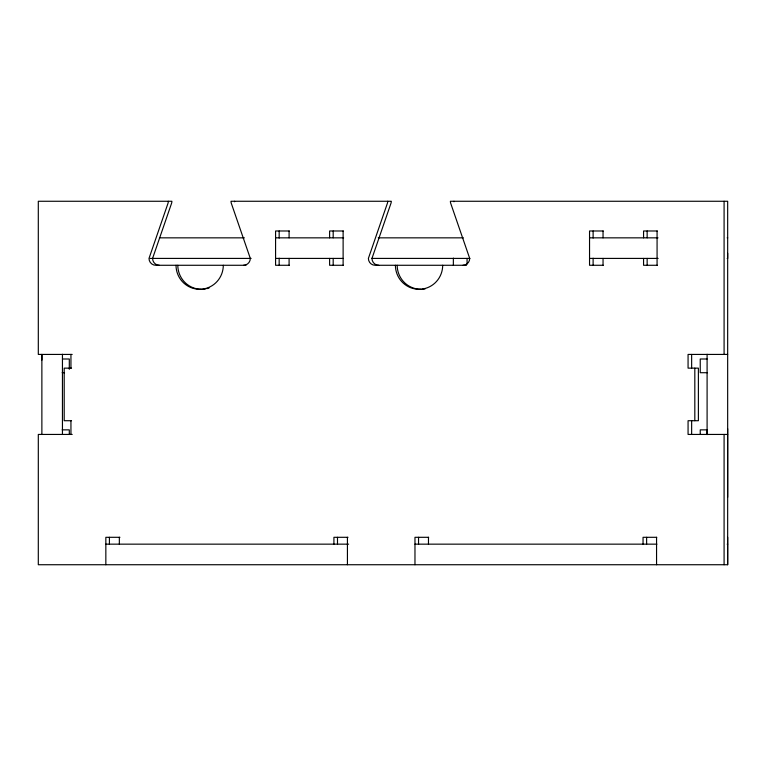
<?xml version="1.0" encoding="UTF-8"?>
<svg xmlns="http://www.w3.org/2000/svg" width="766" height="766" viewBox="0 0 766 766"><rect width="100%" height="100%" fill="white"/><g stroke="black" fill="none" stroke-linecap="round" stroke-linejoin="round"><path stroke-width="1.15" d="M41.871 360.144L41.871 354.428L41.871 434.437M70.941 368.14L70.951 354.428M691.641 434.437L691.65 420.716M707.095 434.628L707.095 429.898M72.196 434.437L38.31 434.437L38.3 564.733L727.671 564.733L727.671 537.301M727.671 497.297L727.671 428.721M727.671 253.268L727.671 258.41L727.173 258.41M289.289 230.987L275.578 230.987L275.578 265.275L289.289 265.275M343.312 230.987L329.61 230.987L329.61 237.843M603.244 230.987L589.542 230.987L589.542 265.275L603.244 265.275M657.276 230.987L643.564 230.987L643.564 237.843M159.424 237.843L244.402 237.843M275.578 237.843L343.628 237.843M378.213 237.843L463.401 237.843M589.542 237.843L658.013 237.843M727.173 237.843L727.7 237.843M150.193 258.41L151.381 258.41M152.013 258.41L251.133 258.41M275.578 258.41L343.12 258.41M371.654 258.41L469.903 258.41M589.542 258.41L658.138 258.41M245.972 265.275L155.757 265.275A6.856 6.75 -90 0 1 149.006 258.41L168.022 203.229A6.856 6.75 -89.9 0 0 168.3 201.266M343.312 265.275L329.61 265.275L329.61 258.41M466.523 265.275L375.149 265.275A6.856 6.75 -90 0 1 368.389 258.41L387.414 203.229A6.856 6.77 89.7 0 0 387.711 201.266M657.276 265.275L643.564 265.275L643.564 258.41M72.196 354.428L38.31 354.428L38.3 201.266L171.881 201.266A6.856 6.75 -89.9 0 1 171.594 203.229L152.578 258.41A6.856 6.75 -90 0 0 159.328 265.275M727.671 354.428L688.069 354.428L688.069 368.14L698.391 368.14L698.391 420.716L688.069 420.716L688.069 434.437L727.671 434.437M62.448 358.995L69.304 358.995L69.304 369.289M707.095 358.995L700.239 358.995L700.239 372.716L707.391 372.716M71.535 368.14L64.2 368.14L64.2 420.716L71.535 420.716M62.151 372.716L64.536 372.716M62.151 429.86L69.304 429.86L69.304 434.437M707.391 429.86L700.239 429.86L700.239 434.437M119.936 537.301L105.842 537.301L105.842 564.733M348.023 537.301L333.919 537.301L333.919 544.157M428.673 537.301L414.971 537.301L414.971 564.733M656.749 537.301L643.047 537.301L643.047 544.157M105.842 544.157L348.626 544.157M414.971 544.157L656.941 544.157M727.173 544.157L727.671 544.157M691.641 354.428L691.65 368.14M70.941 420.716L70.951 434.437M727.662 564.733L727.671 201.266L450.398 201.266A6.856 6.76 -89.6 0 0 450.676 203.229L469.702 258.41A6.856 6.75 90 0 1 462.942 265.275M724.09 201.266L724.09 354.428M724.09 434.437L724.09 564.733M707.095 354.265L707.095 434.437M694.819 368.14L694.819 420.716M657.075 230.987L657.075 265.275M656.558 537.301L656.558 564.733M647.146 230.987L647.146 237.843M647.146 258.41L647.146 265.275M646.619 537.301L646.619 544.157M603.043 230.987L603.043 237.843M603.043 258.41L603.043 265.275M593.114 230.987L593.114 238.073M593.114 258.18L593.114 265.275M467.069 258.41L467.069 264.126M453.357 258.113L453.357 265.275M428.472 537.301L428.472 544.157M418.542 537.301L418.542 544.463M347.429 537.301L347.429 564.733M343.12 230.987L343.12 265.275M337.49 537.301L337.49 544.157M333.181 230.987L333.181 237.843M333.181 258.41L333.181 265.275M289.088 230.987L289.088 237.843M289.088 258.41L289.088 265.275M279.159 230.987L279.159 238.073M279.159 258.18L279.159 265.275M119.343 537.301L119.343 544.157M109.414 537.301L109.414 544.463M62.448 354.265L62.448 434.437M378.72 265.275A6.856 6.75 -90 0 1 371.97 258.41L390.986 203.229A6.856 6.77 89.7 0 0 391.282 201.266L231.006 201.266A6.856 6.75 90 0 0 231.294 203.229L250.31 258.41A6.856 6.75 90 0 1 243.559 265.275M442.691 265.275A24.005 23.641 90 0 1 419.05 289.27A24.005 23.641 90 0 1 395.409 265.275M425.13 288.878A24.005 23.641 -90 0 1 421.913 289.251M420.831 289.27A24.005 23.641 -90 0 1 397.19 265.275M453.979 201.764A6.856 6.76 -89.6 0 1 453.96 201.266M223.299 265.275A24.005 23.641 -90 0 1 199.658 289.27A24.005 23.641 -90 0 1 176.017 265.275M209.07 287.987A24.005 23.641 -90 0 1 206.858 288.638M205.748 288.878A24.005 23.641 -90 0 1 202.521 289.251M201.439 289.27A24.005 23.641 -90 0 1 177.808 265.275M234.597 201.764A6.856 6.75 89.9 0 1 234.578 201.266"/></g></svg>
